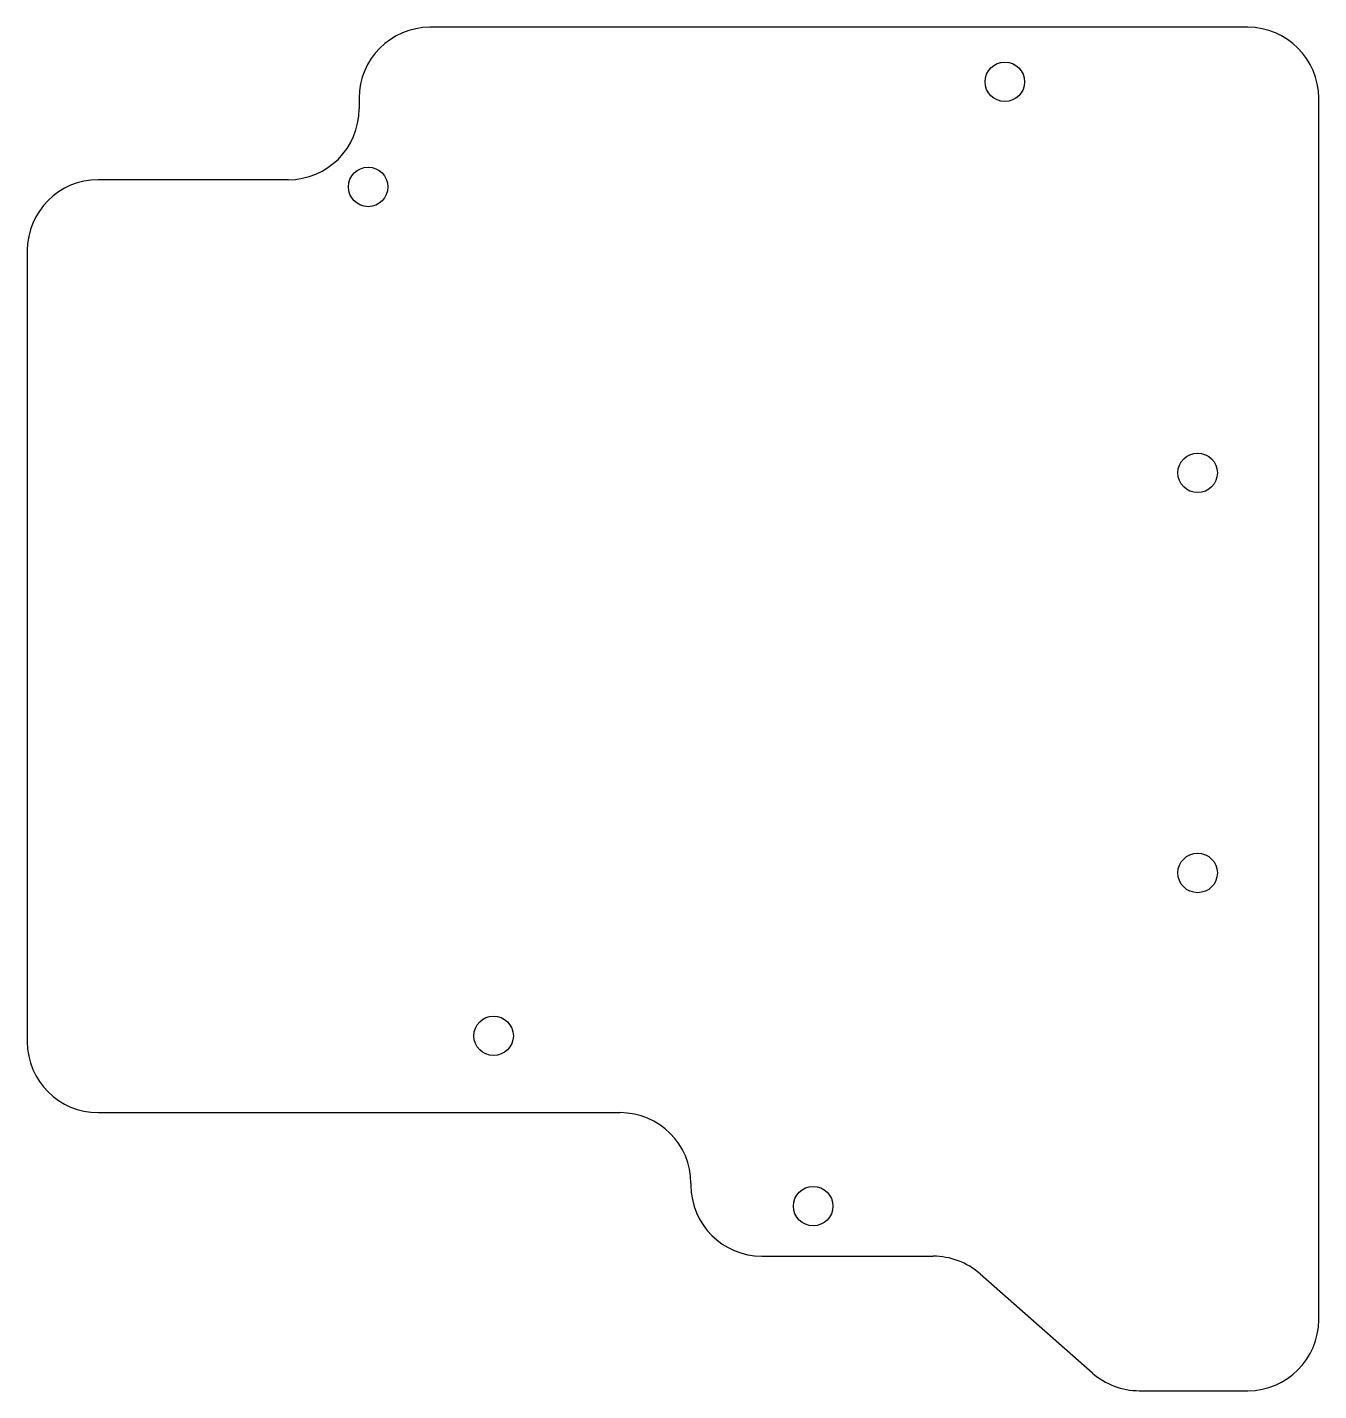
# Model space of a CAD drawing. Header units: millimetres. Extents: x 13 to 157, y -165 to -13.
import ezdxf

# ---------------------------------------------------------------- set-up
doc = ezdxf.new("R2010")
doc.units = ezdxf.units.MM

msp = doc.modelspace()

# ---------------------------------------------------------------- linework, layer by layer
for p, q in [((149.1, -13), (57.9, -13)), ((50, -20.9), (50, -22.1)), ((157, -157.1), (157, -20.9)), ((42.1, -30), (20.9, -30)), ((13, -37.9), (13, -126.1)), ((20.9, -134), (79.1, -134)), ((87, -141.9), (87, -142.1)), ((94.9, -150), (114.01, -150)), ((119.24, -151.98), (131.76, -163.02)), ((136.99, -165), (149.1, -165))]:
    msp.add_line(p, q)
for centre in [(122, -19.08), (51, -30.8), (143.5, -62.68), (143.5, -107.28), (65, -125.43), (100.63, -144.42)]:
    msp.add_circle(centre, 2.2)
for centre, start, end in [((57.9, -20.9), 90, 180), ((149.1, -20.9), 0, 90), ((42.1, -22.1), 270, 0), ((20.9, -37.9), 90, 180), ((20.9, -126.1), 180, 270), ((79.1, -141.9), 0, 90), ((94.9, -142.1), 180, 270), ((114.01, -157.9), 48.5763, 90), ((149.1, -157.1), 270, 0), ((136.99, -157.1), 228.5763, 270)]:
    msp.add_arc(centre, 7.9, start, end)

doc.saveas('drawing.dxf')
